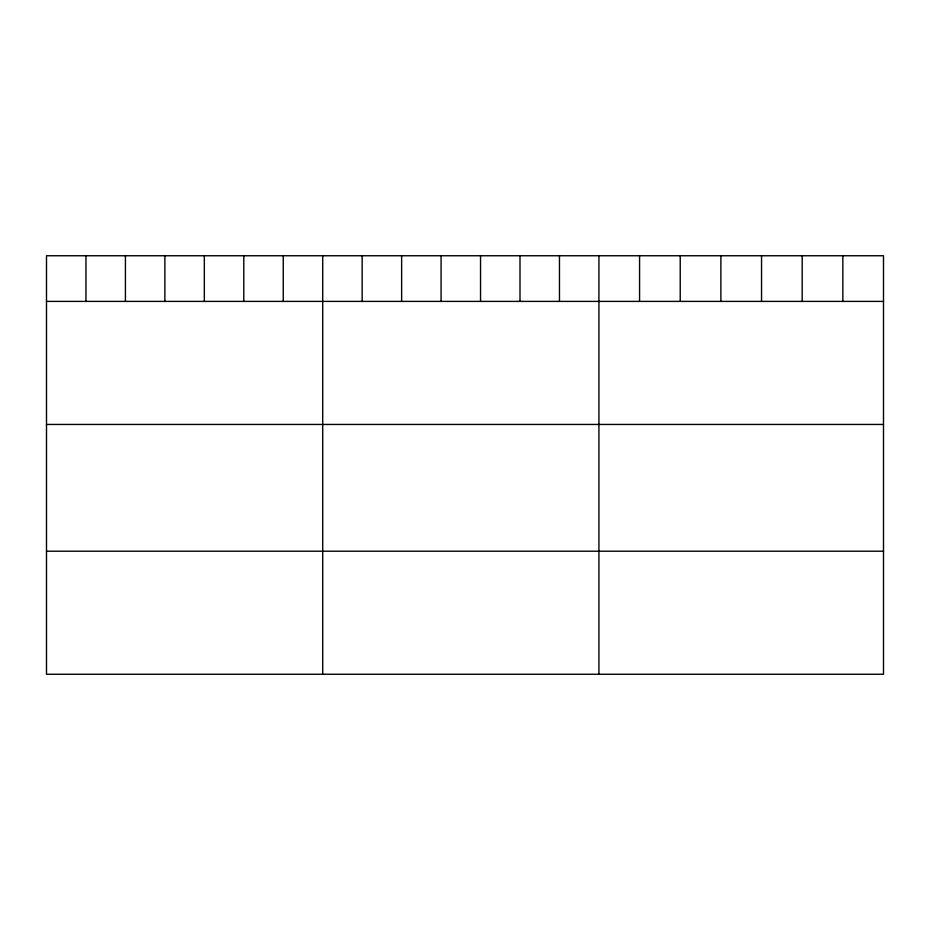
<?xml version="1.0" encoding="UTF-8"?>
<svg xmlns="http://www.w3.org/2000/svg" width="930" height="930" viewBox="0 0 930 930"><rect width="100%" height="100%" fill="white"/><g stroke="black" fill="none" stroke-linecap="round" stroke-linejoin="round"><path stroke-width="1.4" d="M883.5 301.401L883.5 674.25L46.5 674.25L46.5 255.75L883.5 255.75L883.5 301.401L46.5 301.401M46.5 424.44L883.5 424.44M46.5 551.211L883.5 551.211M842.847 255.75L842.847 301.401M802.195 255.75L802.195 301.401M761.542 255.75L761.542 301.401M720.878 255.75L720.878 301.401M680.225 255.75L680.225 301.401M639.573 255.75L639.573 301.401M598.92 255.75L598.92 674.25M559.465 255.75L559.465 301.401M519.998 255.75L519.998 301.401M480.543 255.75L480.543 301.401M441.087 255.75L441.087 301.401M401.632 255.75L401.632 301.401M362.165 255.75L362.165 301.401M322.71 255.75L322.71 674.25M283.255 255.75L283.255 301.401M243.788 255.75L243.788 301.401M204.333 255.75L204.333 301.401M164.877 255.75L164.877 301.401M125.422 255.75L125.422 301.401M85.955 255.75L85.955 301.401"/></g></svg>
